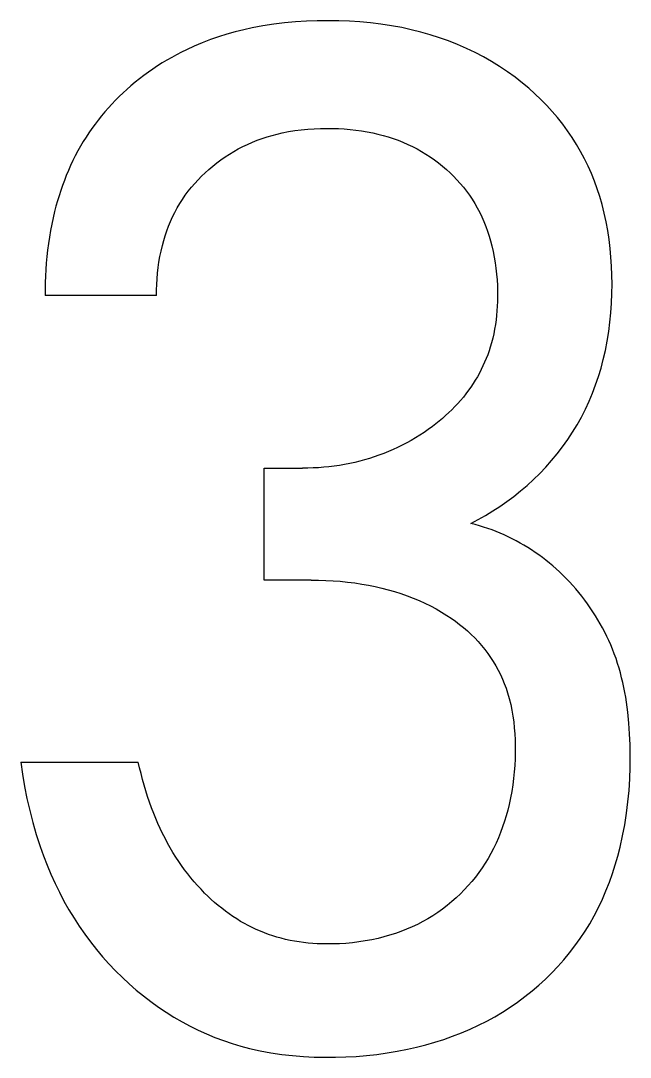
# Model space of a CAD drawing. Extents: x 10 to 622, y -523 to 292.
# Drawn here: x 265.7469 to 265.9569, y 102.47 to 102.8271 of the extents above; entities that cross this region are included whole.
import ezdxf

# ---------------------------------------------------------------- set-up
doc = ezdxf.new("R2010")
doc.units = 0
doc.header["$LTSCALE"] = 5
doc.header["$MEASUREMENT"] = 0
doc.layers.get('0').update_dxf_attribs({"linetype": 'CONTINUOUS'})

msp = doc.modelspace()

# ---------------------------------------------------------------- linework, layer by layer
at = {"color": 7, "linetype": 'Continuous'}
for p, q in [((265.84157, 102.82671), (265.83782, 102.82636)), ((265.84533, 102.82695), (265.84157, 102.82671)), ((265.84909, 102.82709), (265.84533, 102.82695)), ((265.85286, 102.82713), (265.84909, 102.82709)), ((265.85651, 102.82709), (265.85286, 102.82713)), ((265.86015, 102.82695), (265.85651, 102.82709)), ((265.86378, 102.82672), (265.86015, 102.82695)), ((265.86741, 102.82639), (265.86378, 102.82672)), ((265.82084, 102.82328), (265.81795, 102.82248)), ((265.82374, 102.824), (265.82084, 102.82328)), ((265.82666, 102.82464), (265.82374, 102.824)), ((265.83036, 102.82533), (265.82666, 102.82464)), ((265.83408, 102.82591), (265.83036, 102.82533)), ((265.83782, 102.82636), (265.83408, 102.82591)), ((265.87102, 102.82595), (265.86741, 102.82639)), ((265.87462, 102.82541), (265.87102, 102.82595)), ((265.8782, 102.82475), (265.87462, 102.82541)), ((265.88148, 102.82404), (265.8782, 102.82475)), ((265.88473, 102.82323), (265.88148, 102.82404)), ((265.88796, 102.82231), (265.88473, 102.82323)), ((265.80948, 102.81955), (265.80672, 102.8184)), ((265.81227, 102.82061), (265.80948, 102.81955)), ((265.8151, 102.82159), (265.81227, 102.82061)), ((265.81795, 102.82248), (265.8151, 102.82159)), ((265.89116, 102.82129), (265.88796, 102.82231)), ((265.89432, 102.82017), (265.89116, 102.82129)), ((265.89744, 102.81893), (265.89432, 102.82017)), ((265.80229, 102.81632), (265.8006, 102.81544)), ((265.804, 102.81716), (265.80229, 102.81632)), ((265.80672, 102.8184), (265.804, 102.81716)), ((265.90051, 102.81759), (265.89744, 102.81893)), ((265.90343, 102.81619), (265.90051, 102.81759)), ((265.90631, 102.81468), (265.90343, 102.81619)), ((265.79565, 102.81258), (265.79404, 102.81156)), ((265.79728, 102.81357), (265.79565, 102.81258)), ((265.79893, 102.81452), (265.79728, 102.81357)), ((265.8006, 102.81544), (265.79893, 102.81452)), ((265.90913, 102.81307), (265.90631, 102.81468)), ((265.91189, 102.81137), (265.90913, 102.81307)), ((265.79089, 102.80941), (265.78935, 102.80828)), ((265.79245, 102.8105), (265.79089, 102.80941)), ((265.79404, 102.81156), (265.79245, 102.8105)), ((265.91459, 102.80956), (265.91189, 102.81137)), ((265.91722, 102.80766), (265.91459, 102.80956)), ((265.78635, 102.80592), (265.78489, 102.80469)), ((265.78784, 102.80711), (265.78635, 102.80592)), ((265.78935, 102.80828), (265.78784, 102.80711)), ((265.91979, 102.80567), (265.91722, 102.80766)), ((265.92196, 102.80385), (265.91979, 102.80567)), ((265.78219, 102.80227), (265.78087, 102.80101)), ((265.78352, 102.80349), (265.78219, 102.80227)), ((265.78489, 102.80469), (265.78352, 102.80349)), ((265.92408, 102.80196), (265.92196, 102.80385)), ((265.92614, 102.80001), (265.92408, 102.80196)), ((265.77833, 102.79842), (265.77711, 102.79709)), ((265.77959, 102.79973), (265.77833, 102.79842)), ((265.78087, 102.80101), (265.77959, 102.79973)), ((265.92812, 102.79798), (265.92614, 102.80001)), ((265.77591, 102.79573), (265.77474, 102.79434)), ((265.77711, 102.79709), (265.77591, 102.79573)), ((265.93004, 102.7959), (265.92812, 102.79798)), ((265.93188, 102.79374), (265.93004, 102.7959)), ((265.77251, 102.79149), (265.77144, 102.79003)), ((265.77361, 102.79292), (265.77251, 102.79149)), ((265.77474, 102.79434), (265.77361, 102.79292)), ((265.93364, 102.79153), (265.93188, 102.79374)), ((265.93533, 102.78925), (265.93364, 102.79153)), ((265.77041, 102.78854), (265.76941, 102.78703)), ((265.77144, 102.79003), (265.77041, 102.78854)), ((265.83179, 102.7871), (265.83352, 102.78761)), ((265.83352, 102.78761), (265.83526, 102.78807)), ((265.83526, 102.78807), (265.83701, 102.78848)), ((265.83701, 102.78848), (265.83919, 102.78891)), ((265.83919, 102.78891), (265.84138, 102.78927)), ((265.84138, 102.78927), (265.84358, 102.78956)), ((265.84358, 102.78956), (265.84579, 102.78978)), ((265.84579, 102.78978), (265.848, 102.78993)), ((265.848, 102.78993), (265.85022, 102.79002)), ((265.85022, 102.79002), (265.85244, 102.79005)), ((265.85244, 102.79005), (265.85443, 102.79003)), ((265.85443, 102.79003), (265.85641, 102.78997)), ((265.85641, 102.78997), (265.85839, 102.78985)), ((265.85839, 102.78985), (265.86037, 102.78968)), ((265.86037, 102.78968), (265.86234, 102.78947)), ((265.86234, 102.78947), (265.8643, 102.78919)), ((265.8643, 102.78919), (265.86626, 102.78887)), ((265.86626, 102.78887), (265.8682, 102.78848)), ((265.8682, 102.78848), (265.86997, 102.78807)), ((265.86997, 102.78807), (265.87173, 102.78762)), ((265.87173, 102.78762), (265.87347, 102.78711)), ((265.93692, 102.78691), (265.93533, 102.78925)), ((265.7675, 102.7839), (265.76659, 102.78228)), ((265.76845, 102.7855), (265.7675, 102.7839)), ((265.76941, 102.78703), (265.76845, 102.7855)), ((265.82188, 102.78295), (265.82344, 102.78376)), ((265.82344, 102.78376), (265.82507, 102.78454)), ((265.82507, 102.78454), (265.82672, 102.78526)), ((265.82672, 102.78526), (265.82839, 102.78593)), ((265.82839, 102.78593), (265.83008, 102.78654)), ((265.83008, 102.78654), (265.83179, 102.7871)), ((265.87347, 102.78711), (265.8752, 102.78655)), ((265.8752, 102.78655), (265.87691, 102.78593)), ((265.87691, 102.78593), (265.8786, 102.78527)), ((265.8786, 102.78527), (265.88027, 102.78454)), ((265.88027, 102.78454), (265.88191, 102.78376)), ((265.88191, 102.78376), (265.88347, 102.78295)), ((265.93842, 102.78452), (265.93692, 102.78691)), ((265.93983, 102.78208), (265.93842, 102.78452)), ((265.76572, 102.78063), (265.76489, 102.77897)), ((265.76659, 102.78228), (265.76572, 102.78063)), ((265.81589, 102.7792), (265.81734, 102.78021)), ((265.81734, 102.78021), (265.81882, 102.78117)), ((265.81882, 102.78117), (265.82034, 102.78209)), ((265.82034, 102.78209), (265.82188, 102.78295)), ((265.88347, 102.78295), (265.88501, 102.78209)), ((265.88501, 102.78209), (265.88651, 102.78118)), ((265.88651, 102.78118), (265.88799, 102.78022)), ((265.88799, 102.78022), (265.88944, 102.77921)), ((265.94115, 102.77959), (265.93983, 102.78208)), ((265.7641, 102.77728), (265.76334, 102.77558)), ((265.76489, 102.77897), (265.7641, 102.77728)), ((265.81174, 102.7759), (265.81309, 102.77705)), ((265.81309, 102.77705), (265.81448, 102.77815)), ((265.81448, 102.77815), (265.81589, 102.7792)), ((265.88944, 102.77921), (265.89085, 102.77815)), ((265.89085, 102.77815), (265.89222, 102.77705)), ((265.89222, 102.77705), (265.89356, 102.7759)), ((265.94238, 102.77705), (265.94115, 102.77959)), ((265.94352, 102.77447), (265.94238, 102.77705)), ((265.76262, 102.77386), (265.76194, 102.77213)), ((265.76334, 102.77558), (265.76262, 102.77386)), ((265.80801, 102.77232), (265.80922, 102.77355)), ((265.80922, 102.77355), (265.81046, 102.77475)), ((265.81046, 102.77475), (265.81174, 102.7759)), ((265.89356, 102.7759), (265.89482, 102.77475)), ((265.89482, 102.77475), (265.89604, 102.77356)), ((265.89604, 102.77356), (265.89722, 102.77233)), ((265.94458, 102.77185), (265.94352, 102.77447)), ((265.76129, 102.77038), (265.76068, 102.76861)), ((265.76194, 102.77213), (265.76129, 102.77038)), ((265.80465, 102.76839), (265.80572, 102.76973)), ((265.80572, 102.76973), (265.80685, 102.77104)), ((265.80685, 102.77104), (265.80801, 102.77232)), ((265.89722, 102.77233), (265.89836, 102.77107)), ((265.89836, 102.77107), (265.89945, 102.76976)), ((265.89945, 102.76976), (265.9005, 102.76842)), ((265.94554, 102.7692), (265.94458, 102.77185)), ((265.76011, 102.76683), (265.75957, 102.76504)), ((265.76068, 102.76861), (265.76011, 102.76683)), ((265.80264, 102.76559), (265.80362, 102.767)), ((265.80362, 102.767), (265.80465, 102.76839)), ((265.9005, 102.76842), (265.90151, 102.76705)), ((265.90151, 102.76705), (265.90246, 102.76564)), ((265.94642, 102.76652), (265.94554, 102.7692)), ((265.9472, 102.76381), (265.94642, 102.76652)), ((265.75906, 102.76324), (265.75859, 102.76143)), ((265.75957, 102.76504), (265.75906, 102.76324)), ((265.80001, 102.7611), (265.80083, 102.76264)), ((265.80083, 102.76264), (265.80172, 102.76414)), ((265.80172, 102.76414), (265.80264, 102.76559)), ((265.90246, 102.76564), (265.90335, 102.76419)), ((265.90335, 102.76419), (265.90422, 102.76267)), ((265.90422, 102.76267), (265.90504, 102.76111)), ((265.94796, 102.76083), (265.9472, 102.76381)), ((265.75807, 102.75923), (265.75759, 102.75702)), ((265.75859, 102.76143), (265.75807, 102.75923)), ((265.79851, 102.75795), (265.79923, 102.75954)), ((265.79923, 102.75954), (265.80001, 102.7611)), ((265.90504, 102.76111), (265.9058, 102.75953)), ((265.9058, 102.75953), (265.9065, 102.75791)), ((265.94862, 102.75782), (265.94796, 102.76083)), ((265.75759, 102.75702), (265.75716, 102.7548)), ((265.79723, 102.75469), (265.79785, 102.75633)), ((265.79785, 102.75633), (265.79851, 102.75795)), ((265.9065, 102.75791), (265.90715, 102.75628)), ((265.90715, 102.75628), (265.90774, 102.75462)), ((265.94917, 102.7548), (265.94862, 102.75782)), ((265.75678, 102.75258), (265.75645, 102.75034)), ((265.75716, 102.7548), (265.75678, 102.75258)), ((265.79616, 102.75136), (265.79667, 102.75303)), ((265.79667, 102.75303), (265.79723, 102.75469)), ((265.90774, 102.75462), (265.90829, 102.75295)), ((265.90829, 102.75295), (265.90878, 102.75126)), ((265.94963, 102.75175), (265.94917, 102.7548)), ((265.95, 102.74869), (265.94963, 102.75175)), ((265.75615, 102.74811), (265.75591, 102.74587)), ((265.75645, 102.75034), (265.75615, 102.74811)), ((265.79525, 102.74778), (265.7957, 102.74966)), ((265.7957, 102.74966), (265.79616, 102.75136)), ((265.90878, 102.75126), (265.90923, 102.74956)), ((265.90923, 102.74956), (265.90967, 102.74764)), ((265.95028, 102.74563), (265.95, 102.74869)), ((265.75591, 102.74587), (265.7557, 102.74363)), ((265.79453, 102.74398), (265.79486, 102.74588)), ((265.79486, 102.74588), (265.79525, 102.74778)), ((265.90967, 102.74764), (265.91005, 102.74571)), ((265.91005, 102.74571), (265.91038, 102.74377)), ((265.95048, 102.74255), (265.95028, 102.74563)), ((265.75554, 102.74139), (265.75542, 102.73915)), ((265.7557, 102.74363), (265.75554, 102.74139)), ((265.79403, 102.74014), (265.79425, 102.74206)), ((265.79425, 102.74206), (265.79453, 102.74398)), ((265.91038, 102.74377), (265.91065, 102.74182)), ((265.91065, 102.74182), (265.91086, 102.73986)), ((265.95059, 102.73947), (265.95048, 102.74255)), ((265.75542, 102.73915), (265.75534, 102.73692)), ((265.79376, 102.7363), (265.79387, 102.73822)), ((265.79387, 102.73822), (265.79403, 102.74014)), ((265.91086, 102.73986), (265.91102, 102.7379)), ((265.91102, 102.7379), (265.91113, 102.73593)), ((265.95063, 102.73638), (265.95059, 102.73947)), ((265.75534, 102.73692), (265.7553, 102.7347)), ((265.7553, 102.7347), (265.7553, 102.73248)), ((265.7937, 102.73439), (265.79376, 102.7363)), ((265.7937, 102.73248), (265.7937, 102.73439)), ((265.91113, 102.73593), (265.91118, 102.73396)), ((265.91118, 102.73396), (265.91119, 102.73199)), ((265.95059, 102.7331), (265.95063, 102.73638)), ((265.7937, 102.73248), (265.7553, 102.73248)), ((265.91115, 102.73039), (265.91109, 102.7288)), ((265.91119, 102.73199), (265.91115, 102.73039)), ((265.95046, 102.72981), (265.95059, 102.7331)), ((265.91098, 102.7272), (265.91085, 102.72561)), ((265.91109, 102.7288), (265.91098, 102.7272)), ((265.95024, 102.72653), (265.95046, 102.72981)), ((265.91067, 102.72402), (265.91045, 102.72244)), ((265.91085, 102.72561), (265.91067, 102.72402)), ((265.9495, 102.72001), (265.94992, 102.72327)), ((265.94992, 102.72327), (265.95024, 102.72653)), ((265.91019, 102.72087), (265.90988, 102.7193)), ((265.91045, 102.72244), (265.91019, 102.72087)), ((265.94898, 102.71678), (265.9495, 102.72001)), ((265.90914, 102.7162), (265.90869, 102.71467)), ((265.90953, 102.71774), (265.90914, 102.7162)), ((265.90988, 102.7193), (265.90953, 102.71774)), ((265.94836, 102.71356), (265.94898, 102.71678)), ((265.90826, 102.71335), (265.9078, 102.71203)), ((265.90869, 102.71467), (265.90826, 102.71335)), ((265.94762, 102.71036), (265.94836, 102.71356)), ((265.90675, 102.70945), (265.90618, 102.70818)), ((265.90729, 102.71073), (265.90675, 102.70945)), ((265.9078, 102.71203), (265.90729, 102.71073)), ((265.94684, 102.70743), (265.94762, 102.71036)), ((265.90492, 102.70569), (265.90424, 102.70447)), ((265.90557, 102.70692), (265.90492, 102.70569)), ((265.90618, 102.70818), (265.90557, 102.70692)), ((265.94596, 102.70453), (265.94684, 102.70743)), ((265.90279, 102.70209), (265.90201, 102.70093)), ((265.90353, 102.70327), (265.90279, 102.70209)), ((265.90424, 102.70447), (265.90353, 102.70327)), ((265.9439, 102.69882), (265.94498, 102.70166)), ((265.94498, 102.70166), (265.94596, 102.70453)), ((265.90032, 102.69861), (265.89941, 102.69746)), ((265.90121, 102.69979), (265.90032, 102.69861)), ((265.90201, 102.70093), (265.90121, 102.69979)), ((265.94273, 102.69602), (265.9439, 102.69882)), ((265.89748, 102.69523), (265.89647, 102.69416)), ((265.89846, 102.69633), (265.89748, 102.69523)), ((265.89941, 102.69746), (265.89846, 102.69633)), ((265.94145, 102.69327), (265.94273, 102.69602)), ((265.89329, 102.69109), (265.89219, 102.69012)), ((265.89438, 102.69209), (265.89329, 102.69109)), ((265.89544, 102.69311), (265.89438, 102.69209)), ((265.89647, 102.69416), (265.89544, 102.69311)), ((265.94008, 102.69057), (265.94145, 102.69327)), ((265.88874, 102.68735), (265.88732, 102.68631)), ((265.88991, 102.68825), (265.88874, 102.68735)), ((265.89106, 102.68917), (265.88991, 102.68825)), ((265.89219, 102.69012), (265.89106, 102.68917)), ((265.93703, 102.68533), (265.9386, 102.68792)), ((265.9386, 102.68792), (265.94008, 102.69057)), ((265.88442, 102.68435), (265.88294, 102.68342)), ((265.88588, 102.68531), (265.88442, 102.68435)), ((265.88732, 102.68631), (265.88588, 102.68531)), ((265.93536, 102.6828), (265.93703, 102.68533)), ((265.87835, 102.68086), (265.87678, 102.68009)), ((265.8799, 102.68168), (265.87835, 102.68086)), ((265.88143, 102.68253), (265.8799, 102.68168)), ((265.88294, 102.68342), (265.88143, 102.68253)), ((265.93175, 102.67794), (265.9336, 102.68034)), ((265.9336, 102.68034), (265.93536, 102.6828)), ((265.86871, 102.67682), (265.86705, 102.67628)), ((265.87035, 102.67739), (265.86871, 102.67682)), ((265.87198, 102.67801), (265.87035, 102.67739)), ((265.8736, 102.67866), (265.87198, 102.67801)), ((265.87519, 102.67935), (265.8736, 102.67866)), ((265.87678, 102.68009), (265.87519, 102.67935)), ((265.92982, 102.67561), (265.93175, 102.67794)), ((265.84768, 102.67303), (265.84586, 102.67297)), ((265.84949, 102.67312), (265.84768, 102.67303)), ((265.85131, 102.67326), (265.84949, 102.67312)), ((265.85312, 102.67343), (265.85131, 102.67326)), ((265.85492, 102.67365), (265.85312, 102.67343)), ((265.85672, 102.67391), (265.85492, 102.67365)), ((265.85851, 102.67421), (265.85672, 102.67391)), ((265.8603, 102.67455), (265.85851, 102.67421)), ((265.862, 102.67493), (265.8603, 102.67455)), ((265.86369, 102.67534), (265.862, 102.67493)), ((265.86538, 102.67579), (265.86369, 102.67534)), ((265.86705, 102.67628), (265.86538, 102.67579)), ((265.92572, 102.67116), (265.92781, 102.67335)), ((265.92781, 102.67335), (265.92982, 102.67561)), ((265.83083, 102.63441), (265.83083, 102.67295)), ((265.83083, 102.67295), (265.84405, 102.67295)), ((265.84586, 102.67297), (265.84405, 102.67295)), ((265.92356, 102.66905), (265.92572, 102.67116)), ((265.9191, 102.66511), (265.92137, 102.66704)), ((265.92137, 102.66704), (265.92356, 102.66905)), ((265.91443, 102.66149), (265.91678, 102.66325)), ((265.91678, 102.66325), (265.9191, 102.66511)), ((265.90958, 102.65821), (265.91203, 102.65981)), ((265.91203, 102.65981), (265.91443, 102.66149)), ((265.90195, 102.65393), (265.90454, 102.65527)), ((265.90454, 102.65527), (265.90709, 102.6567)), ((265.90709, 102.6567), (265.90958, 102.65821)), ((265.90345, 102.65355), (265.90195, 102.65393)), ((265.90493, 102.65314), (265.90345, 102.65355)), ((265.90639, 102.65269), (265.90493, 102.65314)), ((265.90785, 102.65221), (265.90639, 102.65269)), ((265.90929, 102.65169), (265.90785, 102.65221)), ((265.91072, 102.65114), (265.90929, 102.65169)), ((265.91213, 102.65056), (265.91072, 102.65114)), ((265.91353, 102.64994), (265.91213, 102.65056)), ((265.91491, 102.6493), (265.91353, 102.64994)), ((265.91628, 102.64862), (265.91491, 102.6493)), ((265.91764, 102.64791), (265.91628, 102.64862)), ((265.91897, 102.64717), (265.91764, 102.64791)), ((265.92029, 102.6464), (265.91897, 102.64717)), ((265.9216, 102.64561), (265.92029, 102.6464)), ((265.92288, 102.64478), (265.9216, 102.64561)), ((265.92415, 102.64393), (265.92288, 102.64478)), ((265.9254, 102.64305), (265.92415, 102.64393)), ((265.92663, 102.64214), (265.9254, 102.64305)), ((265.92785, 102.64121), (265.92663, 102.64214)), ((265.92904, 102.64025), (265.92785, 102.64121)), ((265.93021, 102.63927), (265.92904, 102.64025)), ((265.93136, 102.63826), (265.93021, 102.63927)), ((265.93249, 102.63723), (265.93136, 102.63826)), ((265.84699, 102.63441), (265.83083, 102.63441)), ((265.84699, 102.63441), (265.8495, 102.63438)), ((265.8495, 102.63438), (265.85201, 102.63431)), ((265.85201, 102.63431), (265.85451, 102.63418)), ((265.85451, 102.63418), (265.85702, 102.63399)), ((265.85702, 102.63399), (265.85952, 102.63374)), ((265.85952, 102.63374), (265.86201, 102.63343)), ((265.93368, 102.6361), (265.93249, 102.63723)), ((265.93484, 102.63495), (265.93368, 102.6361)), ((265.93597, 102.63377), (265.93484, 102.63495)), ((265.93708, 102.63256), (265.93597, 102.63377)), ((265.86201, 102.63343), (265.86449, 102.63305)), ((265.86449, 102.63305), (265.86676, 102.63265)), ((265.86676, 102.63265), (265.86902, 102.63219)), ((265.86902, 102.63219), (265.87127, 102.63167)), ((265.87127, 102.63167), (265.8735, 102.6311)), ((265.8735, 102.6311), (265.87572, 102.63046)), ((265.87572, 102.63046), (265.87791, 102.62975)), ((265.93816, 102.63134), (265.93708, 102.63256)), ((265.93922, 102.63009), (265.93816, 102.63134)), ((265.87791, 102.62975), (265.88009, 102.62899)), ((265.88009, 102.62899), (265.88213, 102.6282)), ((265.88213, 102.6282), (265.88414, 102.62736)), ((265.88414, 102.62736), (265.88613, 102.62646)), ((265.94024, 102.62881), (265.93922, 102.63009)), ((265.94124, 102.62752), (265.94024, 102.62881)), ((265.94221, 102.6262), (265.94124, 102.62752)), ((265.88613, 102.62646), (265.88809, 102.62549)), ((265.88809, 102.62549), (265.89002, 102.62446)), ((265.89002, 102.62446), (265.89191, 102.62337)), ((265.89191, 102.62337), (265.89377, 102.62221)), ((265.94315, 102.62487), (265.94221, 102.6262)), ((265.94406, 102.62351), (265.94315, 102.62487)), ((265.94494, 102.62214), (265.94406, 102.62351)), ((265.89377, 102.62221), (265.89524, 102.62123)), ((265.89524, 102.62123), (265.89668, 102.62021)), ((265.89668, 102.62021), (265.89808, 102.61915)), ((265.94579, 102.62075), (265.94494, 102.62214)), ((265.9466, 102.61934), (265.94579, 102.62075)), ((265.89808, 102.61915), (265.89945, 102.61804)), ((265.89945, 102.61804), (265.90079, 102.6169)), ((265.90079, 102.6169), (265.90209, 102.6157)), ((265.94739, 102.61791), (265.9466, 102.61934)), ((265.94814, 102.61647), (265.94739, 102.61791)), ((265.94886, 102.61501), (265.94814, 102.61647)), ((265.90209, 102.6157), (265.90334, 102.61447)), ((265.90334, 102.61447), (265.90455, 102.61319)), ((265.90455, 102.61319), (265.90572, 102.61187)), ((265.94955, 102.61354), (265.94886, 102.61501)), ((265.9502, 102.61206), (265.94955, 102.61354)), ((265.90572, 102.61187), (265.90683, 102.6105)), ((265.90683, 102.6105), (265.90785, 102.60915)), ((265.90785, 102.60915), (265.90882, 102.60775)), ((265.95082, 102.61056), (265.9502, 102.61206)), ((265.95143, 102.60895), (265.95082, 102.61056)), ((265.95201, 102.60734), (265.95143, 102.60895)), ((265.90882, 102.60775), (265.90974, 102.60633)), ((265.90974, 102.60633), (265.9106, 102.60486)), ((265.95255, 102.60571), (265.95201, 102.60734)), ((265.95305, 102.60407), (265.95255, 102.60571)), ((265.9106, 102.60486), (265.91142, 102.60337)), ((265.91142, 102.60337), (265.91218, 102.60185)), ((265.91218, 102.60185), (265.91288, 102.60031)), ((265.95351, 102.60242), (265.95305, 102.60407)), ((265.95395, 102.60075), (265.95351, 102.60242)), ((265.91288, 102.60031), (265.91353, 102.59874)), ((265.91353, 102.59874), (265.91412, 102.59715)), ((265.95434, 102.59908), (265.95395, 102.60075)), ((265.95471, 102.5974), (265.95434, 102.59908)), ((265.91412, 102.59715), (265.91466, 102.59554)), ((265.91466, 102.59554), (265.91523, 102.59357)), ((265.95504, 102.59571), (265.95471, 102.5974)), ((265.95534, 102.59402), (265.95504, 102.59571)), ((265.91523, 102.59357), (265.91572, 102.59158)), ((265.91572, 102.59158), (265.91614, 102.58958)), ((265.95562, 102.59231), (265.95534, 102.59402)), ((265.95586, 102.5906), (265.95562, 102.59231)), ((265.91614, 102.58958), (265.91648, 102.58756)), ((265.91648, 102.58756), (265.91676, 102.58552)), ((265.95608, 102.58889), (265.95586, 102.5906)), ((265.95645, 102.58516), (265.95608, 102.58889)), ((265.91676, 102.58552), (265.91697, 102.58348)), ((265.95671, 102.58141), (265.95645, 102.58516)), ((265.91697, 102.58348), (265.91712, 102.58143)), ((265.91712, 102.58143), (265.91722, 102.57938)), ((265.95687, 102.57766), (265.95671, 102.58141)), ((265.91722, 102.57938), (265.91727, 102.57732)), ((265.91727, 102.57732), (265.91727, 102.57506)), ((265.95692, 102.57391), (265.95687, 102.57766)), ((265.91727, 102.57506), (265.91721, 102.5728)), ((265.95689, 102.56991), (265.95692, 102.57391)), ((265.74691, 102.57171), (265.74752, 102.56751)), ((265.74691, 102.57171), (265.7874, 102.57171)), ((265.78786, 102.56972), (265.7874, 102.57171)), ((265.78835, 102.56773), (265.78786, 102.56972)), ((265.9171, 102.57054), (265.91693, 102.56828)), ((265.91721, 102.5728), (265.9171, 102.57054)), ((265.95674, 102.56592), (265.95689, 102.56991)), ((265.74752, 102.56751), (265.74823, 102.56331)), ((265.78887, 102.56574), (265.78835, 102.56773)), ((265.9167, 102.56604), (265.91641, 102.5638)), ((265.91693, 102.56828), (265.9167, 102.56604)), ((265.95649, 102.56195), (265.95674, 102.56592)), ((265.74823, 102.56331), (265.74906, 102.55913)), ((265.78942, 102.56376), (265.78887, 102.56574)), ((265.79002, 102.56179), (265.78942, 102.56376)), ((265.91641, 102.5638), (265.91606, 102.56156)), ((265.74906, 102.55913), (265.75001, 102.55496)), ((265.79064, 102.55983), (265.79002, 102.56179)), ((265.7913, 102.55787), (265.79064, 102.55983)), ((265.91565, 102.55934), (265.91517, 102.55713)), ((265.91606, 102.56156), (265.91565, 102.55934)), ((265.95613, 102.55799), (265.95649, 102.56195)), ((265.792, 102.55594), (265.7913, 102.55787)), ((265.79274, 102.55401), (265.792, 102.55594)), ((265.9147, 102.55517), (265.91417, 102.55322)), ((265.91517, 102.55713), (265.9147, 102.55517)), ((265.95564, 102.55405), (265.95613, 102.55799)), ((265.75001, 102.55496), (265.75109, 102.55082)), ((265.79345, 102.55227), (265.79274, 102.55401)), ((265.79419, 102.55055), (265.79345, 102.55227)), ((265.91417, 102.55322), (265.91358, 102.55128)), ((265.95504, 102.55013), (265.95564, 102.55405)), ((265.75109, 102.55082), (265.75228, 102.54671)), ((265.79497, 102.54884), (265.79419, 102.55055)), ((265.79578, 102.54714), (265.79497, 102.54884)), ((265.91295, 102.54936), (265.91225, 102.54746)), ((265.91358, 102.55128), (265.91295, 102.54936)), ((265.9543, 102.54623), (265.95504, 102.55013)), ((265.75228, 102.54671), (265.7536, 102.54264)), ((265.79662, 102.54547), (265.79578, 102.54714)), ((265.7975, 102.54381), (265.79662, 102.54547)), ((265.9115, 102.54559), (265.91069, 102.54374)), ((265.91225, 102.54746), (265.9115, 102.54559)), ((265.95343, 102.54236), (265.9543, 102.54623)), ((265.7536, 102.54264), (265.75476, 102.53941)), ((265.79842, 102.54218), (265.7975, 102.54381)), ((265.79937, 102.54056), (265.79842, 102.54218)), ((265.90981, 102.54192), (265.90888, 102.54014)), ((265.91069, 102.54374), (265.90981, 102.54192)), ((265.95263, 102.5393), (265.95343, 102.54236)), ((265.75476, 102.53941), (265.756, 102.53621)), ((265.80036, 102.53897), (265.79937, 102.54056)), ((265.80133, 102.53749), (265.80036, 102.53897)), ((265.80234, 102.53604), (265.80133, 102.53749)), ((265.90792, 102.53846), (265.90691, 102.53681)), ((265.90888, 102.54014), (265.90792, 102.53846)), ((265.95175, 102.53626), (265.95263, 102.5393)), ((265.756, 102.53621), (265.75732, 102.53304)), ((265.80337, 102.53461), (265.80234, 102.53604)), ((265.80444, 102.53321), (265.80337, 102.53461)), ((265.90585, 102.5352), (265.90473, 102.53363)), ((265.90691, 102.53681), (265.90585, 102.5352)), ((265.95078, 102.53325), (265.95175, 102.53626)), ((265.75732, 102.53304), (265.75873, 102.52991)), ((265.80554, 102.53183), (265.80444, 102.53321)), ((265.80668, 102.53047), (265.80554, 102.53183)), ((265.80784, 102.52915), (265.80668, 102.53047)), ((265.90233, 102.53059), (265.90106, 102.52913)), ((265.90355, 102.53209), (265.90233, 102.53059)), ((265.90473, 102.53363), (265.90355, 102.53209)), ((265.94855, 102.52733), (265.94971, 102.53028)), ((265.94971, 102.53028), (265.95078, 102.53325)), ((265.75873, 102.52991), (265.76023, 102.52683)), ((265.76023, 102.52683), (265.76182, 102.5238)), ((265.80904, 102.52785), (265.80784, 102.52915)), ((265.81027, 102.52658), (265.80904, 102.52785)), ((265.8114, 102.52547), (265.81027, 102.52658)), ((265.89975, 102.52771), (265.89839, 102.52634)), ((265.90106, 102.52913), (265.89975, 102.52771)), ((265.9473, 102.52443), (265.94855, 102.52733)), ((265.76182, 102.5238), (265.76351, 102.52081)), ((265.81255, 102.52439), (265.8114, 102.52547)), ((265.81373, 102.52333), (265.81255, 102.52439)), ((265.81494, 102.52231), (265.81373, 102.52333)), ((265.8954, 102.5236), (265.89384, 102.52231)), ((265.89692, 102.52494), (265.8954, 102.5236)), ((265.89839, 102.52634), (265.89692, 102.52494)), ((265.94594, 102.52157), (265.9473, 102.52443)), ((265.76351, 102.52081), (265.76528, 102.51788)), ((265.81617, 102.52131), (265.81494, 102.52231)), ((265.81742, 102.52034), (265.81617, 102.52131)), ((265.8187, 102.51941), (265.81742, 102.52034)), ((265.89059, 102.51989), (265.88891, 102.51877)), ((265.89224, 102.52107), (265.89059, 102.51989)), ((265.89384, 102.52231), (265.89224, 102.52107)), ((265.94449, 102.51876), (265.94594, 102.52157)), ((265.76528, 102.51788), (265.76708, 102.51511)), ((265.82, 102.51851), (265.8187, 102.51941)), ((265.82132, 102.51765), (265.82, 102.51851)), ((265.82267, 102.51682), (265.82132, 102.51765)), ((265.82399, 102.51607), (265.82267, 102.51682)), ((265.82533, 102.51535), (265.82399, 102.51607)), ((265.88543, 102.51672), (265.8836, 102.51577)), ((265.88719, 102.51771), (265.88543, 102.51672)), ((265.88891, 102.51877), (265.88719, 102.51771)), ((265.94134, 102.5134), (265.94294, 102.51601)), ((265.94294, 102.51601), (265.94449, 102.51876)), ((265.76708, 102.51511), (265.76897, 102.5124)), ((265.76897, 102.5124), (265.77093, 102.50974)), ((265.82669, 102.51466), (265.82533, 102.51535)), ((265.82807, 102.51402), (265.82669, 102.51466)), ((265.82947, 102.51341), (265.82807, 102.51402)), ((265.83088, 102.51284), (265.82947, 102.51341)), ((265.8323, 102.51231), (265.83088, 102.51284)), ((265.83374, 102.51182), (265.8323, 102.51231)), ((265.87599, 102.51263), (265.87402, 102.51201)), ((265.87793, 102.51332), (265.87599, 102.51263)), ((265.87985, 102.51407), (265.87793, 102.51332)), ((265.88174, 102.51489), (265.87985, 102.51407)), ((265.8836, 102.51577), (265.88174, 102.51489)), ((265.93964, 102.51086), (265.94134, 102.5134)), ((265.77093, 102.50974), (265.77298, 102.50715)), ((265.8352, 102.51138), (265.83374, 102.51182)), ((265.83666, 102.51097), (265.8352, 102.51138)), ((265.83819, 102.51059), (265.83666, 102.51097)), ((265.83972, 102.51026), (265.83819, 102.51059)), ((265.84127, 102.50997), (265.83972, 102.51026)), ((265.84282, 102.50972), (265.84127, 102.50997)), ((265.84438, 102.50952), (265.84282, 102.50972)), ((265.84594, 102.50935), (265.84438, 102.50952)), ((265.84751, 102.50921), (265.84594, 102.50935)), ((265.84908, 102.50911), (265.84751, 102.50921)), ((265.85066, 102.50905), (265.84908, 102.50911)), ((265.85223, 102.50902), (265.85066, 102.50905)), ((265.85448, 102.50903), (265.85223, 102.50902)), ((265.85672, 102.5091), (265.85448, 102.50903)), ((265.85896, 102.50924), (265.85672, 102.5091)), ((265.8612, 102.50944), (265.85896, 102.50924)), ((265.86343, 102.50971), (265.8612, 102.50944)), ((265.86564, 102.51005), (265.86343, 102.50971)), ((265.86785, 102.51046), (265.86564, 102.51005)), ((265.87004, 102.51094), (265.86785, 102.51046)), ((265.87204, 102.51144), (265.87004, 102.51094)), ((265.87402, 102.51201), (265.87204, 102.51144)), ((265.93786, 102.50837), (265.93964, 102.51086)), ((265.77298, 102.50715), (265.77511, 102.50462)), ((265.93404, 102.50359), (265.93599, 102.50594)), ((265.93599, 102.50594), (265.93786, 102.50837)), ((265.77511, 102.50462), (265.77732, 102.50215)), ((265.77732, 102.50215), (265.7796, 102.49975)), ((265.93201, 102.5013), (265.93404, 102.50359)), ((265.7796, 102.49975), (265.78195, 102.49743)), ((265.92771, 102.49694), (265.9299, 102.49908)), ((265.9299, 102.49908), (265.93201, 102.5013)), ((265.78195, 102.49743), (265.7843, 102.49525)), ((265.7843, 102.49525), (265.78671, 102.49314)), ((265.92307, 102.49284), (265.92545, 102.49487)), ((265.92545, 102.49487), (265.92771, 102.49694)), ((265.78671, 102.49314), (265.78919, 102.4911)), ((265.78919, 102.4911), (265.79173, 102.48915)), ((265.91811, 102.48902), (265.92062, 102.49089)), ((265.92062, 102.49089), (265.92307, 102.49284)), ((265.79173, 102.48915), (265.79433, 102.48727)), ((265.91553, 102.48725), (265.91811, 102.48902)), ((265.79433, 102.48727), (265.79699, 102.48549)), ((265.79699, 102.48549), (265.79971, 102.48379)), ((265.79971, 102.48379), (265.80249, 102.48218)), ((265.90747, 102.48246), (265.91021, 102.48396)), ((265.91021, 102.48396), (265.9129, 102.48556)), ((265.9129, 102.48556), (265.91553, 102.48725)), ((265.80249, 102.48218), (265.80525, 102.4807)), ((265.80525, 102.4807), (265.80807, 102.47932)), ((265.90174, 102.47967), (265.90468, 102.48104)), ((265.90468, 102.48104), (265.90747, 102.48246)), ((265.80807, 102.47932), (265.81093, 102.47803)), ((265.81093, 102.47803), (265.81383, 102.47683)), ((265.81383, 102.47683), (265.81677, 102.47573)), ((265.89267, 102.47615), (265.89573, 102.47723)), ((265.89573, 102.47723), (265.89875, 102.4784)), ((265.89875, 102.4784), (265.90174, 102.47967)), ((265.81677, 102.47573), (265.81974, 102.47473)), ((265.81974, 102.47473), (265.82274, 102.47383)), ((265.82274, 102.47383), (265.82577, 102.47303)), ((265.82577, 102.47303), (265.82943, 102.47221)), ((265.88014, 102.47275), (265.8833, 102.47347)), ((265.8833, 102.47347), (265.88645, 102.47427)), ((265.88645, 102.47427), (265.88957, 102.47517)), ((265.88957, 102.47517), (265.89267, 102.47615)), ((265.82943, 102.47221), (265.83312, 102.47153)), ((265.83312, 102.47153), (265.83683, 102.47098)), ((265.83683, 102.47098), (265.84056, 102.47056)), ((265.84056, 102.47056), (265.8443, 102.47026)), ((265.8443, 102.47026), (265.84806, 102.47007)), ((265.84806, 102.47007), (265.85181, 102.46999)), ((265.85181, 102.46999), (265.85538, 102.47)), ((265.85538, 102.47), (265.85894, 102.4701)), ((265.85894, 102.4701), (265.8625, 102.4703)), ((265.8625, 102.4703), (265.86605, 102.4706)), ((265.86605, 102.4706), (265.8696, 102.47099)), ((265.8696, 102.47099), (265.87312, 102.47147)), ((265.87312, 102.47147), (265.87664, 102.47206)), ((265.87664, 102.47206), (265.88014, 102.47275))]:
    msp.add_line(p, q, dxfattribs=at)

doc.saveas('drawing.dxf')
